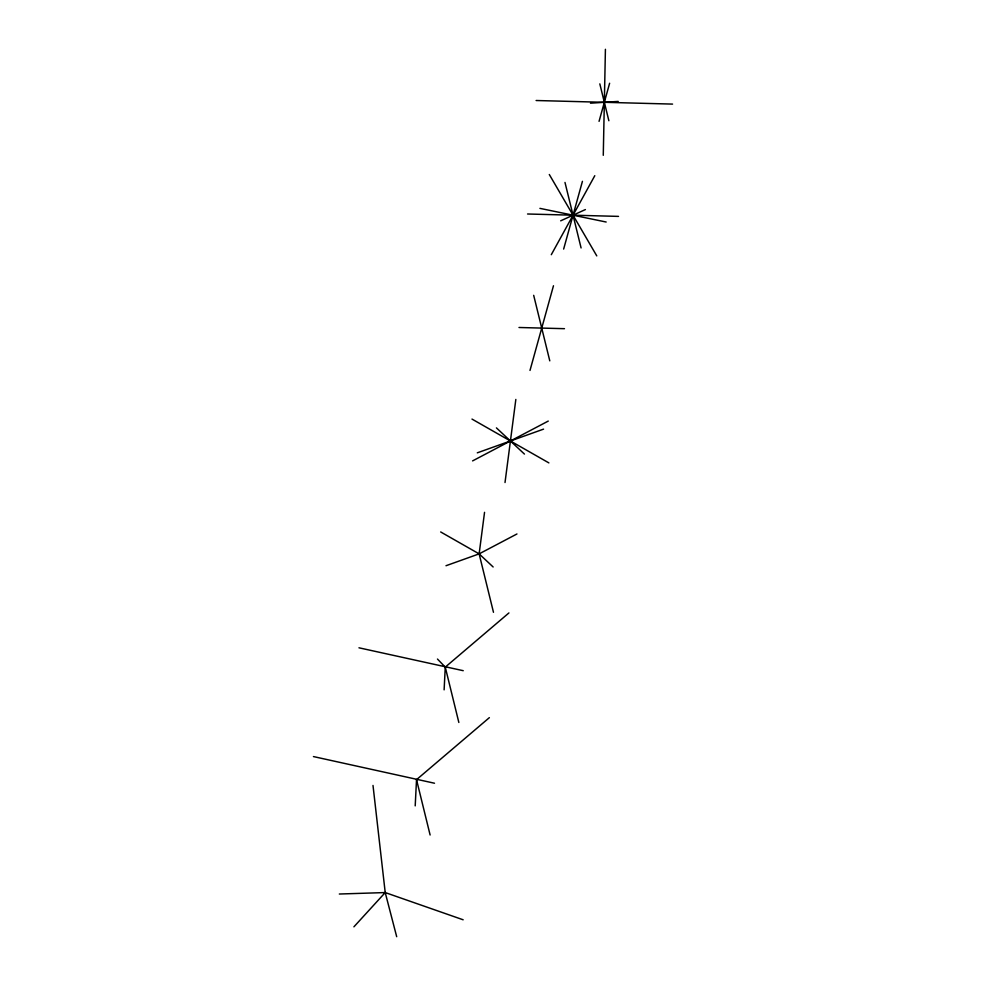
<?xml version="1.0" encoding="UTF-8"?>
<svg xmlns="http://www.w3.org/2000/svg" width="986" height="986" viewBox="0 0 986 986"><rect width="100%" height="100%" fill="white"/><g stroke="black" fill="none" stroke-linecap="round" stroke-linejoin="round"><path stroke-width="1.48" d="M603.272 155.307L605.416 49.3M415.205 805.87L416.523 779.667L489.364 717.648M444.119 689.843L445.265 667.128L508.924 612.935M484.545 512.338L479.134 553.873L493.481 612.294M505.017 482.524L515.838 399.441M530 370.428L553.479 285.755M563.647 249.064L582.43 181.325M599.057 121.352L609.619 83.255M551.297 254.696L594.792 175.693M353.912 926.828L385.218 892.564L373.004 785.448M472.602 460.893L548.265 421.071M516.96 533.968L479.134 553.873L445.992 565.73M560.677 220.827L585.401 209.562M477.298 452.833L543.569 429.132M590.466 103.185L618.21 101.422M339.332 894.019L385.218 892.564L463.149 919.79M536.113 100.51L672.563 104.097M527.559 213.999L618.518 216.39M518.993 327.488L564.473 328.683M463.235 670.69L358.966 647.802M313.437 756.57L434.506 783.229M539.909 208.366L606.168 222.023M471.986 419.075L548.882 462.902M440.68 531.959L479.134 553.873L493.136 566.975M496.426 427.887L524.441 454.078M437.464 659.055L445.265 667.128L458.847 722.467M549.301 174.497L596.776 255.892M385.218 892.564L396.692 936.7M599.821 83.872L608.867 120.736M564.99 182.435L581.087 247.954M533.685 295.332L549.781 360.851M416.523 779.667L430.118 835.006"/></g></svg>
